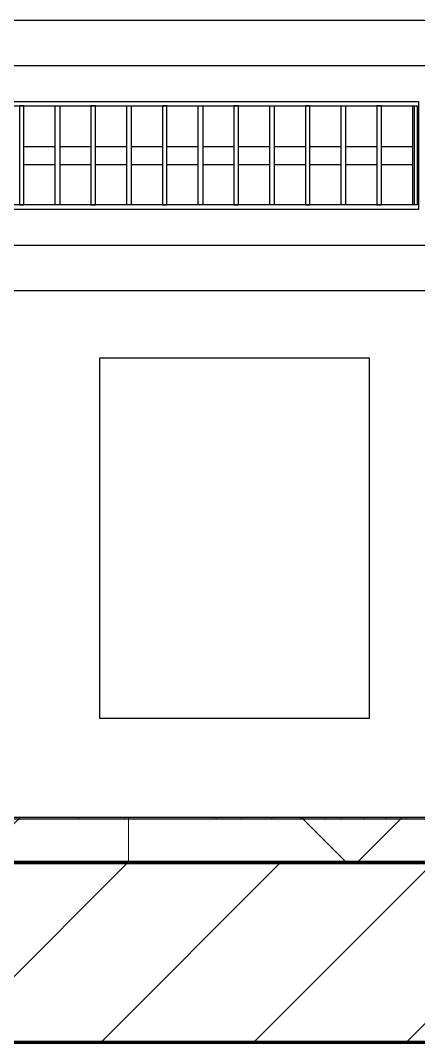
# Model space of a CAD drawing. Header units: millimetres. Extents: x -920231 to -841213, y -17301 to 22361.
# Drawn here: x -852502 to -852060, y -3376 to -2240 of the extents above; entities that cross this region are included whole.
import ezdxf
from ezdxf.xclip import XClip

# ---------------------------------------------------------------- set-up
doc = ezdxf.new("R2010")
doc.units = ezdxf.units.MM
doc.header["$XCLIPFRAME"] = 0
for name, color, linetype in [('000 - WIPEOUT', 250, 'Continuous'), ('001 - ASCESSORIES', 251, 'Continuous'), ('A04_TUBE SERIES', 2, 'Continuous'), ('A11_ALU.SOLID SHEET', 2, 'Continuous')]:
    doc.layers.add(name, color=color, linetype=linetype)
for name, color, linetype, lineweight in [('008 - LIGHTING', 1, 'Continuous', 9), ('A-GLAZ-CURT', 2, 'Continuous', 9), ('A-WALL', 5, 'Continuous', 35), ('A-WALL-FNSH', 2, 'Continuous', 35), ('A-WALL-PATT', 1, 'Continuous', 35)]:
    doc.layers.add(name, color=color, linetype=linetype, lineweight=lineweight)

# ---------------------------------------------------------------- blocks, each defined once
blk = doc.blocks.new('PPLS-PP19_Custom Tile Pattern - Custom Tile Pattern-V97-4230-01 ENLARGED MULTI-PURPOSE LEVEL - REFLECTED CEILING PLAN - SHEET 1')
at = {"layer": 'A-GLAZ-CURT'}
for p, q in [((170.3, 0), (245, 0)), ((196, 0), (213.3, 0)), ((213.3, 0), (196, 0)), ((230.1, 0), (300, 0)), ((245, 0), (245, -2)), ((295.8, 0), (300, 0)), ((295.8, -2), (295.8, 0)), ((300, 0), (300, -2)), ((-300, -2), (300, -2)), ((245, -2), (170.3, -2)), ((300, -2), (295.8, -2)), ((300, -2), (300, -50)), ((300, -50), (-300, -50))]:
    blk.add_line(p, q, dxfattribs=at)
for points, knots in [([(94.4, 0), (94.4, 0), (94.6, 0), (99.1, 0), (109, 0), (120.8, 0), (139.9, 0), (163.3, 0), (185.2, 0), (193.6, 0), (194.7, 0), (194.8, 0)], [-2348.345796, -2348.345796, -2348.345796, -2348.345796, -2310.419338, -2233.599744, -2052.234781, -1843.028543, -1530.39897, -1095.004608, -529.74427, -295.064701, -265.121568, -265.121568, -265.121568, -265.121568]), ([(193.8, 0), (193.3, 0), (190.1, 0), (183.1, 0), (171, 0), (161.9, 0), (161.3, 0), (158.4, 0), (157.9, 0), (157.8, 0)], [-11665.349007, -11665.349007, -11665.349007, -11665.349007, -11565.880756, -11105.624034, -10839.086983, -10768.332124, -10666.779182, -10580.760289, -10550.278881, -10550.278881, -10550.278881, -10550.278881]), ([(300, 0), (286.5, 0), (254.2, 0), (207.1, 0), (177.4, 0), (159.3, 0), (158.3, 0), (158.3, 0)], [-285.253232, -285.253232, -285.253232, -285.253232, -244.693688, -187.987675, -143.776725, -129.632772, -123.352749, -123.352749, -123.352749, -123.352749]), ([(159.1, 0), (159.1, 0), (160.8, 0), (165.2, 0), (174.2, 0), (186, 0), (208.8, 0), (219.4, 0), (230.1, 0)], [-115.643202, -115.643202, -115.643202, -115.643202, -114.681583, -87.660824, -65.295536, -41.623857, -24.459831, 0, 0, 0, 0]), ([(215.2, 0), (214.6, 0), (210.5, 0), (204, 0), (187.5, 0), (175.3, 0), (169.5, 0)], [-203.825446, -203.825446, -203.825446, -203.825446, -198.527383, -184.406837, -162.427601, -142.916156, -142.916156, -142.916156, -142.916156]), ([(172.1, 0), (177.7, 0), (187.9, 0), (201.1, 0), (207.5, 0), (214, 0), (215.1, 0)], [-255.364076, -255.364076, -255.364076, -255.364076, -237.955587, -223.92608, -215.862851, -208.75215, -208.75215, -208.75215, -208.75215]), ([(300, 0), (288.2, 0), (262, 0), (230.5, 0), (220, 0), (219, 0)], [-12528.858583, -12528.858583, -12528.858583, -12528.858583, -11905.454923, -11162.864862, -10859.773777, -10859.773777, -10859.773777, -10859.773777]), ([(219.8, 0), (220.8, 0), (225, 0), (231.3, 0), (235.1, 0)], [-10674.31991, -10674.31991, -10674.31991, -10674.31991, -10511.382485, -10223.974373, -10223.974373, -10223.974373, -10223.974373]), ([(284.8, 0), (284.8, 0), (285.2, 0), (287.5, 0), (293.6, 0), (297.8, 0), (300, 0)], [-4096.535135, -4096.535135, -4096.535135, -4096.535135, -4053.389046, -3959.664717, -3862.421465, -3746.95702, -3746.95702, -3746.95702, -3746.95702]), ([(295.8, 0), (294.2, 0), (290.9, 0), (286.7, 0), (285.8, 0)], [-4679.165325, -4679.165325, -4679.165325, -4679.165325, -4358.271401, -4213.061173, -4213.061173, -4213.061173, -4213.061173])]:
    blk.add_open_spline(points, degree=3, knots=knots, dxfattribs=at)
for points in [[(195.1, 0), (194.9, 0), (194.4, 0), (193.8, 0)], [(235.6, 0), (239.3, 0), (242.8, 0), (245, 0)]]:
    blk.add_open_spline(points, degree=3, dxfattribs=at)
blk = doc.blocks.new('PPLS-PP19_Custom Tile Pattern - Custom Tile Pattern-V98-4230-01 ENLARGED MULTI-PURPOSE LEVEL - REFLECTED CEILING PLAN - SHEET 1')
at = {"layer": 'A-GLAZ-CURT'}
for p, q in [((-300, 0), (-202.3, 0)), ((-300, -2), (-300, 0)), ((-293.1, 0), (-275.8, 0)), ((-275.8, 0), (-293.1, 0)), ((-220.7, 0), (-205, 0)), ((-205, 0), (-220.7, 0)), ((-202.3, 0), (-202.3, -2)), ((-174.2, 0), (-140.7, 0)), ((-174.2, -2), (-174.2, 0)), ((-140.7, 0), (-140.7, -2)), ((-108.4, 0), (-81.7, 0)), ((-108.4, -2), (-108.4, 0)), ((-81.7, 0), (-81.7, -2)), ((-63.8, 0), (-38.4, 0)), ((-63.8, -2), (-63.8, 0)), ((-38.4, 0), (-38.4, -2)), ((-13.9, 0), (9, 0)), ((-13.9, -2), (-13.9, 0)), ((9, 0), (9, -2)), ((-300, -2), (300, -2)), ((-300, -50), (-300, -2)), ((-202.3, -2), (-300, -2)), ((-140.7, -2), (-174.2, -2)), ((-81.7, -2), (-108.4, -2)), ((-38.4, -2), (-63.8, -2)), ((9, -2), (-13.9, -2)), ((300, -50), (-300, -50))]:
    blk.add_line(p, q, dxfattribs=at)
at = {"layer": 'A-GLAZ-CURT', "flags": 128}
for points in [[(-300, 0), (-291.7, 0), (-283.6, 0), (-275.6, 0), (-267.8, 0), (-260.1, 0), (-252.6, 0), (-245.1, 0), (-237.8, 0), (-230.5, 0), (-223.3, 0), (-216.2, 0), (-209.2, 0), (-202.3, 0)], [(-174.2, 0), (-179, 0), (-184, 0), (-189.3, 0), (-194.8, 0), (-200.7, 0), (-206.7, 0), (-213, 0), (-219.5, 0), (-226.1, 0), (-233, 0), (-239.9, 0), (-247, 0), (-254.2, 0), (-261.6, 0), (-269.1, 0), (-276.7, 0), (-284.4, 0), (-292.1, 0), (-300, 0)]]:
    blk.add_lwpolyline(points, dxfattribs=at)
at = {"layer": 'A-GLAZ-CURT'}
for points, knots in [([(-300, 0), (-284.7, 0), (-236.6, 0), (-184.2, 0), (-151.2, 0), (-140.7, 0)], [-5323.127839, -5323.127839, -5323.127839, -5323.127839, -4502.809032, -2700.551212, -1671.606487, -1671.606487, -1671.606487, -1671.606487]), ([(-221.2, 0), (-240.2, 0), (-265.5, 0), (-294.5, 0), (-300, 0)], [-14975.911317, -14975.911317, -14975.911317, -14975.911317, -13729.592194, -13439.944408, -13439.944408, -13439.944408, -13439.944408]), ([(-150.2, 0), (-150.5, 0), (-152.6, 0), (-158.7, 0), (-174, 0), (-185.6, 0), (-209.8, 0), (-232, 0), (-255.2, 0), (-262.6, 0), (-264.9, 0), (-265.4, 0)], [-2523.617513, -2523.617513, -2523.617513, -2523.617513, -2477.344047, -2237.412286, -2029.680487, -1755.085331, -1400.429864, -858.079193, -543.655514, -208.940337, 0, 0, 0, 0]), ([(-258.6, 0), (-257.9, 0), (-254.3, 0), (-241.2, 0), (-229, 0), (-221.6, 0), (-221.2, 0)], [-5722.54675, -5722.54675, -5722.54675, -5722.54675, -5657.471696, -5413.335975, -5017.494783, -4995.243131, -4995.243131, -4995.243131, -4995.243131]), ([(-221.3, 0), (-221.8, 0), (-224.9, 0), (-231.3, 0), (-233.5, 0), (-234, 0)], [-1005.359434, -1005.359434, -1005.359434, -1005.359434, -978.033455, -846.069444, -682.911962, -682.911962, -682.911962, -682.911962]), ([(-233.5, 0), (-233.4, 0), (-232.4, 0), (-230.7, 0), (-225.3, 0), (-223.6, 0)], [-455.274641, -455.274641, -455.274641, -455.274641, -440.605512, -119.536984, 0, 0, 0, 0]), ([(-223.6, 0), (-219.4, 0), (-206.2, 0), (-188.6, 0), (-169, 0), (-152.1, 0), (-136.8, 0), (-127.3, 0), (-124.2, 0), (-123.4, 0), (-123.3, 0)], [-5463.295695, -5463.295695, -5463.295695, -5463.295695, -5161.076232, -4739.070012, -4465.409639, -4149.119819, -3839.893365, -3647.167523, -3488.92562, -3439.852845, -3439.852845, -3439.852845, -3439.852845]), ([(-149.9, 0), (-169.2, 0), (-192.6, 0), (-218.8, 0), (-221.1, 0)], [-16711.076356, -16711.076356, -16711.076356, -16711.076356, -15131.813646, -14979.300619, -14979.300619, -14979.300619, -14979.300619]), ([(-221.1, 0), (-218.3, 0), (-212.6, 0), (-200.2, 0), (-185.8, 0), (-171.8, 0), (-158.7, 0), (-157.2, 0)], [-4992.826024, -4992.826024, -4992.826024, -4992.826024, -4832.723979, -4666.091899, -4349.945572, -4000.813434, -3840.635403, -3840.635403, -3840.635403, -3840.635403]), ([(-149.6, 0), (-152.7, 0), (-162.6, 0), (-177.9, 0), (-198.6, 0), (-212.4, 0), (-220.1, 0)], [-2276.373206, -2276.373206, -2276.373206, -2276.373206, -2113.765672, -1763.376603, -1422.553702, -1024.367943, -1024.367943, -1024.367943, -1024.367943]), ([(-118.8, 0), (-121.9, 0), (-126.3, 0), (-137, 0), (-146.6, 0), (-149.3, 0), (-149.8, 0)], [-5938.474035, -5938.474035, -5938.474035, -5938.474035, -5700.061948, -5508.838257, -5298.784692, -5237.135655, -5237.135655, -5237.135655, -5237.135655]), ([(-108.4, 0), (-116.5, 0), (-129.8, 0), (-144.4, 0), (-149.4, 0)], [-17961.803277, -17961.803277, -17961.803277, -17961.803277, -17136.203329, -16724.945022, -16724.945022, -16724.945022, -16724.945022]), ([(-149.4, 0), (-148.9, 0), (-146.4, 0), (-143.6, 0), (-138.6, 0)], [-3412.089559, -3412.089559, -3412.089559, -3412.089559, -3371.022232, -3227.460399, -3227.460399, -3227.460399, -3227.460399]), ([(-133.8, 0), (-135.5, 0), (-137.8, 0), (-146.2, 0), (-148.9, 0), (-149.4, 0)], [-2731.647847, -2731.647847, -2731.647847, -2731.647847, -2418.507304, -2308.929706, -2279.757953, -2279.757953, -2279.757953, -2279.757953]), ([(-137.9, 0), (-140.6, 0), (-146.7, 0), (-147.5, 0), (-149.3, 0)], [-3187.727384, -3187.727384, -3187.727384, -3187.727384, -2919.378265, -2578.118039, -2578.118039, -2578.118039, -2578.118039]), ([(-77.8, 0), (-78.7, 0), (-88.6, 0), (-110.9, 0), (-130.5, 0), (-147.7, 0), (-149.1, 0)], [-7555.913918, -7555.913918, -7555.913918, -7555.913918, -7508.296369, -7004.680444, -6449.282163, -6277.220794, -6277.220794, -6277.220794, -6277.220794]), ([(-148.6, 0), (-146.7, 0), (-141.8, 0), (-127.3, 0), (-107.3, 0), (-92.1, 0), (-80.8, 0), (-77.6, 0)], [-4825.010153, -4825.010153, -4825.010153, -4825.010153, -4440.880425, -4054.690705, -3793.097032, -3402.597032, -3233.035558, -3233.035558, -3233.035558, -3233.035558]), ([(-148.2, 0), (-146.9, 0), (-140.1, 0), (-137.3, 0), (-133.9, 0), (-128.8, 0), (-126.5, 0)], [-6162.058746, -6162.058746, -6162.058746, -6162.058746, -6017.569127, -5560.701257, -5364.112219, -5231.017328, -5231.017328, -5231.017328, -5231.017328]), ([(-86.2, 0), (-91.4, 0), (-104.1, 0), (-122.6, 0), (-139, 0), (-146.1, 0), (-146.9, 0)], [-1681.3698, -1681.3698, -1681.3698, -1681.3698, -1374.161226, -945.742622, -741.901385, -489.130243, -489.130243, -489.130243, -489.130243]), ([(-146.7, 0), (-146.6, 0), (-145.5, 0), (-135.7, 0), (-128.3, 0), (-125.2, 0)], [-420.34245, -420.34245, -420.34245, -420.34245, -406.956646, -290.263673, 0, 0, 0, 0]), ([(-134.2, 0), (-133.4, 0), (-130.4, 0), (-117.3, 0), (-95.5, 0), (-85, 0), (-81.7, 0)], [-7671.276312, -7671.276312, -7671.276312, -7671.276312, -7293.749979, -6839.55839, -6236.997189, -5931.848349, -5931.848349, -5931.848349, -5931.848349]), ([(-127.4, 0), (-131.6, 0), (-133.1, 0), (-134.1, 0), (-134.1, 0)], [-8540.990293, -8540.990293, -8540.990293, -8540.990293, -8266.114998, -8251.085632, -8251.085632, -8251.085632, -8251.085632]), ([(-120.1, 0), (-120.1, 0), (-120.2, 0), (-121.3, 0), (-129.2, 0), (-133.8, 0)], [-2933.992132, -2933.992132, -2933.992132, -2933.992132, -2920.575025, -2840.280255, -2731.647847, -2731.647847, -2731.647847, -2731.647847]), ([(-113.4, 0), (-113.5, 0), (-114.1, 0), (-119.7, 0), (-125.4, 0), (-127, 0), (-127.4, 0)], [-323.250712, -323.250712, -323.250712, -323.250712, -282.672656, -98.539552, -24.539552, 0, 0, 0, 0]), ([(-126.5, 0), (-122.4, 0), (-108.7, 0), (-93, 0), (-81.6, 0), (-78.5, 0)], [-5231.017328, -5231.017328, -5231.017328, -5231.017328, -4994.692869, -4542.524482, -4359.181107, -4359.181107, -4359.181107, -4359.181107]), ([(-125.2, 0), (-124.9, 0), (-122, 0), (-113, 0), (-98.9, 0), (-85.3, 0), (-71.7, 0), (-65.9, 0), (-65.1, 0)], [-3362.7396, -3362.7396, -3362.7396, -3362.7396, -3342.215224, -3074.362186, -2902.289527, -2605.247022, -2322.099534, -2241.8264, -2241.8264, -2241.8264, -2241.8264]), ([(-122.1, 0), (-122, 0), (-121.7, 0), (-121.2, 0), (-120.9, 0)], [-3136.336417, -3136.336417, -3136.336417, -3136.336417, -3110.304437, -3035.164275, -3035.164275, -3035.164275, -3035.164275]), ([(-78.1, 0), (-87.4, 0), (-99.5, 0), (-114, 0), (-117.3, 0), (-118.8, 0)], [-740.068933, -740.068933, -740.068933, -740.068933, -229.489605, -116.330425, 0, 0, 0, 0]), ([(-63.8, 0), (-70, 0), (-86.3, 0), (-107.8, 0), (-116.8, 0), (-117.7, 0)], [-2747.631049, -2747.631049, -2747.631049, -2747.631049, -2193.204658, -1433.981041, -969.752135, -969.752135, -969.752135, -969.752135]), ([(-117.7, 0), (-117.1, 0), (-114.7, 0), (-113.4, 0), (-113.4, 0)], [-808.126779, -808.126779, -808.126779, -808.126779, -394.672656, -330.797262, -330.797262, -330.797262, -330.797262]), ([(-115.8, 0), (-115, 0), (-110.4, 0), (-96.8, 0), (-84.4, 0), (-78.2, 0), (-77.6, 0)], [-5724.064692, -5724.064692, -5724.064692, -5724.064692, -5430.283136, -5103.229623, -4799.173296, -4768.653001, -4768.653001, -4768.653001, -4768.653001]), ([(-6, 0), (-6.7, 0), (-14.6, 0), (-25.6, 0), (-40, 0), (-56.2, 0), (-75.6, 0), (-94, 0), (-112, 0), (-114.9, 0), (-115.6, 0)], [-2557.56082, -2557.56082, -2557.56082, -2557.56082, -2518.50168, -2125.455881, -1792.521578, -1466.981642, -1208.454564, -789.402658, -501.969187, -243.577221, -243.577221, -243.577221, -243.577221]), ([(-64, 0), (-64.1, 0), (-72.5, 0), (-80.6, 0), (-86.2, 0)], [-2171.769325, -2171.769325, -2171.769325, -2171.769325, -2007.031671, -1681.3698, -1681.3698, -1681.3698, -1681.3698]), ([(-77.6, 0), (-78, 0), (-80.3, 0), (-82.7, 0), (-83.3, 0), (-83.3, 0)], [-1698.884621, -1698.884621, -1698.884621, -1698.884621, -1646.621388, -1424.436217, -1393.971743, -1393.971743, -1393.971743, -1393.971743]), ([(-83.3, 0), (-83.3, 0), (-82.9, 0), (-76.1, 0), (-63, 0), (-48.1, 0), (-36.5, 0), (-33.6, 0), (-29.9, 0), (-28.6, 0)], [-1393.4169, -1393.4169, -1393.4169, -1393.4169, -1353.722004, -1274.333717, -1073.56893, -651.549973, -296.515819, -83.513472, 0, 0, 0, 0]), ([(-36.3, 0), (-36.4, 0), (-37.3, 0), (-45, 0), (-46.1, 0), (-60.4, 0), (-71.9, 0), (-77.6, 0)], [-1855.773136, -1855.773136, -1855.773136, -1855.773136, -1810.870157, -1672.078046, -1405.135169, -1060.00838, -749.705883, -749.705883, -749.705883, -749.705883]), ([(-77.6, 0), (-71.9, 0), (-61.6, 0), (-54.4, 0), (-48.5, 0), (-30.8, 0), (-18, 0), (8.6, 0), (15, 0), (22.9, 0), (31, 0), (39, 0), (51.2, 0), (58.7, 0), (61.3, 0), (61.5, 0)], [-4341.259909, -4341.259909, -4341.259909, -4341.259909, -4008.285538, -3689.699207, -3546.54457, -3315.260113, -2864.387349, -2439.246196, -2084.094819, -1956.422387, -1818.904206, -1645.594513, -1443.202566, -1228.752106, -1120.932285, -1120.932285, -1120.932285, -1120.932285]), ([(-26.8, 0), (-27.8, 0), (-36.2, 0), (-52.8, 0), (-68.4, 0), (-77.6, 0)], [-8718.362214, -8718.362214, -8718.362214, -8718.362214, -8532.293389, -8073.216054, -7560.194099, -7560.194099, -7560.194099, -7560.194099]), ([(-29, 0), (-34, 0), (-43.7, 0), (-56.4, 0), (-70.3, 0), (-74.7, 0), (-77.2, 0)], [-2680.714891, -2680.714891, -2680.714891, -2680.714891, -2413.671296, -2161.752162, -2006.592567, -1715.65753, -1715.65753, -1715.65753, -1715.65753]), ([(-76.6, 0), (-75.3, 0), (-72.3, 0), (-68.4, 0), (-65.1, 0), (-63.6, 0)], [-3216.673436, -3216.673436, -3216.673436, -3216.673436, -3144.956779, -3050.982048, -2969.237017, -2969.237017, -2969.237017, -2969.237017]), ([(-76.5, 0), (-63.7, 0), (-41.6, 0), (-12.8, 0), (4.2, 0), (9.6, 0), (10.1, 0), (10.2, 0)], [-4749.755808, -4749.755808, -4749.755808, -4749.755808, -4065.652676, -3589.737505, -3285.047089, -3066.359526, -3044.715262, -3044.715262, -3044.715262, -3044.715262]), ([(-5.9, 0), (-7.7, 0), (-23.9, 0), (-47.4, 0), (-65.3, 0), (-66.3, 0), (-66.3, 0)], [-3840.17135, -3840.17135, -3840.17135, -3840.17135, -3745.412743, -2981.410125, -2542.574734, -2526.906796, -2526.906796, -2526.906796, -2526.906796]), ([(-65.5, 0), (-65.3, 0), (-62.8, 0), (-55.3, 0), (-43.5, 0), (-38.4, 0)], [-2362.748727, -2362.748727, -2362.748727, -2362.748727, -2315.303971, -1809.437387, -1213.642243, -1213.642243, -1213.642243, -1213.642243]), ([(-63.6, 0), (-61.5, 0), (-57.4, 0), (-54.5, 0), (-45.2, 0), (-40.8, 0), (-40.5, 0), (-40.4, 0)], [-2969.237017, -2969.237017, -2969.237017, -2969.237017, -2851.217951, -2734.127174, -2474.780881, -2410.990208, -2350.645972, -2350.645972, -2350.645972, -2350.645972]), ([(-6.8, 0), (-11.8, 0), (-21.7, 0), (-32.8, 0), (-44.9, 0), (-51.4, 0), (-51.8, 0)], [-1547.786114, -1547.786114, -1547.786114, -1547.786114, -1290.787923, -1039.307308, -819.71621, -644.910881, -644.910881, -644.910881, -644.910881]), ([(-51.8, 0), (-51.8, 0), (-51.8, 0), (-47.4, 0), (-46, 0), (-40.2, 0), (-36.8, 0)], [-632.814994, -632.814994, -632.814994, -632.814994, -627.965721, -508.377888, -260.442412, 0, 0, 0, 0]), ([(-36.8, 0), (-32.4, 0), (-22.4, 0), (-11.5, 0), (-6, 0)], [-6191.144455, -6191.144455, -6191.144455, -6191.144455, -5862.463379, -5546.233574, -5546.233574, -5546.233574, -5546.233574]), ([(-36.3, 0), (-36.3, 0), (-34.7, 0), (-28.9, 0), (-27, 0), (-26.5, 0)], [-9150.272121, -9150.272121, -9150.272121, -9150.272121, -9057.163041, -8919.836787, -8834.607043, -8834.607043, -8834.607043, -8834.607043]), ([(30.8, 0), (29.3, 0), (20.1, 0), (3.5, 0), (-16.6, 0), (-34.8, 0), (-36, 0)], [-10462.034656, -10462.034656, -10462.034656, -10462.034656, -10363.088938, -9884.23066, -9424.652049, -9182.880979, -9182.880979, -9182.880979, -9182.880979]), ([(-33.3, 0), (-33.3, 0), (-32.9, 0), (-31.2, 0), (-30.5, 0)], [-2415.024266, -2415.024266, -2415.024266, -2415.024266, -2357.633367, -2323.618664, -2323.618664, -2323.618664, -2323.618664]), ([(66.1, 0), (62.4, 0), (54, 0), (39.6, 0), (24.7, 0), (2.6, 0), (-17.8, 0), (-30.6, 0), (-31.8, 0), (-32, 0)], [-4548.30243, -4548.30243, -4548.30243, -4548.30243, -4326.416877, -4098.545751, -3766.694881, -3333.063701, -2994.501669, -2698.150104, -2614.070998, -2614.070998, -2614.070998, -2614.070998]), ([(-30.6, 0), (-29.5, 0), (-23.4, 0), (-15.8, 0), (-15.2, 0)], [-54150.414002, -54150.414002, -54150.414002, -54150.414002, -53749.15266, -53717.791567, -53717.791567, -53717.791567, -53717.791567]), ([(-13.9, 0), (-15.1, 0), (-18.4, 0), (-26.3, 0), (-30, 0), (-30.5, 0)], [-55123.81448, -55123.81448, -55123.81448, -55123.81448, -54789.006179, -54461.685999, -54258.56961, -54258.56961, -54258.56961, -54258.56961]), ([(-30.5, 0), (-27.1, 0), (-17.8, 0), (6, 0), (22.1, 0), (37.4, 0), (45.9, 0), (57.8, 0), (64.5, 0), (72.7, 0), (75.2, 0), (76, 0), (76.2, 0)], [-2323.618664, -2323.618664, -2323.618664, -2323.618664, -2142.497158, -1716.209403, -1206.526904, -1089.329421, -901.315459, -753.071572, -495.328968, -421.953223, -334.951786, -290.452333, -290.452333, -290.452333, -290.452333]), ([(8.3, 0), (8.2, 0), (7.2, 0), (0.3, 0), (-13.9, 0), (-24.9, 0), (-29, 0)], [-3574.286521, -3574.286521, -3574.286521, -3574.286521, -3526.962355, -3285.499107, -2903.012179, -2680.714891, -2680.714891, -2680.714891, -2680.714891]), ([(-28.6, 0), (-26.9, 0), (-20.3, 0), (-11.5, 0), (2.1, 0), (13.2, 0), (21.2, 0), (24.6, 0), (24.7, 0), (24.7, 0)], [-5361.429781, -5361.429781, -5361.429781, -5361.429781, -5261.36855, -5050.479954, -4785.90057, -4596.498881, -4445.288762, -4384.376941, -4376.041937, -4376.041937, -4376.041937, -4376.041937]), ([(-15.2, 0), (-13.1, 0), (7.5, 0), (42.8, 0), (88.7, 0), (120.6, 0), (138.3, 0), (138.5, 0)], [-461.142613, -461.142613, -461.142613, -461.142613, -429.606584, -390.253598, -346.313304, -291.370682, -290.5735, -290.5735, -290.5735, -290.5735]), ([(31.2, 0), (26, 0), (13.8, 0), (1.4, 0), (-5.8, 0)], [-4496.803627, -4496.803627, -4496.803627, -4496.803627, -4222.080604, -3843.194633, -3843.194633, -3843.194633, -3843.194633]), ([(-5.8, 0), (-2.2, 0), (15.1, 0), (40.1, 0), (60.5, 0), (66.1, 0)], [-5541.949423, -5541.949423, -5541.949423, -5541.949423, -5340.621928, -4573.028122, -4260.283316, -4260.283316, -4260.283316, -4260.283316]), ([(76.6, 0), (74.8, 0), (67.7, 0), (53.5, 0), (37, 0), (24.1, 0), (12.8, 0), (2.4, 0), (-4.7, 0), (-5.8, 0)], [-3095.572228, -3095.572228, -3095.572228, -3095.572228, -2950.589685, -2634.532728, -2313.748533, -2106.613311, -1925.670641, -1617.263037, -1564.781453, -1564.781453, -1564.781453, -1564.781453]), ([(9.3, 0), (9.1, 0), (7.6, 0), (3.1, 0), (-2.9, 0), (-5.8, 0)], [-2922.926651, -2922.926651, -2922.926651, -2922.926651, -2882.788014, -2720.818881, -2562.67937, -2562.67937, -2562.67937, -2562.67937]), ([(65.4, 0), (62.9, 0), (52.9, 0), (35.8, 0), (18.6, 0), (11.6, 0), (9, 0)], [-337.53238, -337.53238, -337.53238, -337.53238, -330.153101, -307.516438, -285.83788, -269.307637, -269.307637, -269.307637, -269.307637]), ([(24.7, 0), (24.5, 0), (21, 0), (15.5, 0), (10.8, 0), (9.6, 0)], [-4368.572414, -4368.572414, -4368.572414, -4368.572414, -4306.476363, -4080.000647, -3772.857994, -3772.857994, -3772.857994, -3772.857994]), ([(18.2, 0), (19.1, 0), (24.3, 0), (25.7, 0), (26.1, 0)], [-5700.113719, -5700.113719, -5700.113719, -5700.113719, -5554.232259, -5302.431367, -5302.431367, -5302.431367, -5302.431367]), ([(114.4, 0), (114.2, 0), (112.1, 0), (105.4, 0), (92.4, 0), (85.6, 0), (74.4, 0), (62.3, 0), (51.8, 0), (43.8, 0), (29.5, 0), (20.7, 0), (18.9, 0), (18.2, 0)], [-8148.58938, -8148.58938, -8148.58938, -8148.58938, -8105.191388, -7723.759874, -7531.75727, -7135.649961, -6924.452779, -6738.82075, -6548.303034, -6314.283804, -6135.05769, -5972.647715, -5832.674503, -5832.674503, -5832.674503, -5832.674503])]:
    blk.add_open_spline(points, degree=3, knots=knots, dxfattribs=at)
for points in [[(-152.3, 0), (-151.5, 0), (-150.6, 0), (-149.7, 0)], [(-39.8, 0), (-39.1, 0), (-38.1, 0), (-37.4, 0)]]:
    blk.add_open_spline(points, degree=3, dxfattribs=at)
blk = doc.blocks.new('*U1368')
blk.add_wipeout([(-25, 0), (25, 0), (25, 24947.7), (-25, 24997.7)]).dxf.layer = '000 - WIPEOUT'
at = {"layer": 'A04_TUBE SERIES', "color": 0}
blk.add_lwpolyline([(-25, 0), (25, 0), (25, 24947.7), (-25, 24997.7)], close=True, dxfattribs=at)
at = {"layer": 'Defpoints', "color": 250, "flags": 1}
blk.add_attdef('EXTR.OVL-LENGTH_', (-33.1, -9), '', height=5, dxfattribs=at)
blk = doc.blocks.new('*U1369')
blk.add_wipeout([(-25, 0), (25, 0), (25, 25197.7), (-25, 25247.7)]).dxf.layer = '000 - WIPEOUT'
at = {"layer": 'A04_TUBE SERIES', "color": 0}
blk.add_lwpolyline([(-25, 0), (25, 0), (25, 25197.7), (-25, 25247.7)], close=True, dxfattribs=at)
at = {"layer": 'Defpoints', "color": 250, "flags": 1}
blk.add_attdef('EXTR.OVL-LENGTH_', (-33.1, -9), '', height=5, dxfattribs=at)
blk = doc.blocks.new('*U1351')
at = {"color": 1}
blk.add_wipeout([(600, -60), (-600, -60), (-600, 60), (600, 60)], dxfattribs=at).dxf.layer = '000 - WIPEOUT'
at = {"layer": '001 - ASCESSORIES', "color": 0}
blk.add_lwpolyline([(600, -60), (-600, -60), (-600, 60), (600, 60)], close=True, dxfattribs=at)
at = {"layer": '001 - ASCESSORIES'}
for points in [[(595, -55), (-595, -55), (-595, 55), (595, 55)], [(156.4, -55), (161.4, -55), (161.4, 55), (156.4, 55)], [(201.2, -55), (196.2, -55), (196.2, 55), (201.2, 55)], [(235.9, -55), (240.9, -55), (240.9, 55), (235.9, 55)], [(280.6, -55), (275.6, -55), (275.6, 55), (280.6, 55)], [(315.4, -55), (320.4, -55), (320.4, 55), (315.4, 55)], [(360.1, -55), (355.1, -55), (355.1, 55), (360.1, 55)], [(394.8, -55), (399.8, -55), (399.8, 55), (394.8, 55)], [(439.6, -55), (434.6, -55), (434.6, 55), (439.6, 55)], [(474.3, -55), (479.3, -55), (479.3, 55), (474.3, 55)], [(519, -55), (514, -55), (514, 55), (519, 55)], [(553.8, -55), (558.8, -55), (558.8, 55), (553.8, 55)], [(598.5, -55), (593.5, -55), (593.5, 55), (598.5, 55)]]:
    blk.add_lwpolyline(points, close=True, dxfattribs=at)
for points in [[(161.4, 10), (196.2, 10)], [(201.2, 10), (235.9, 10)], [(240.9, 10), (275.6, 10)], [(280.6, 10), (315.4, 10)], [(320.4, 10), (355.1, 10)], [(360.1, 10), (394.8, 10)], [(399.8, 10), (434.6, 10)], [(439.6, 10), (474.3, 10)], [(479.3, 10), (514, 10)], [(519, 10), (553.8, 10)], [(558.8, 10), (593.5, 10)], [(161.4, -10), (196.2, -10)], [(201.2, -10), (235.9, -10)], [(240.9, -10), (275.6, -10)], [(280.6, -10), (315.4, -10)], [(320.4, -10), (355.1, -10)], [(360.1, -10), (394.8, -10)], [(399.8, -10), (434.6, -10)], [(439.6, -10), (474.3, -10)], [(479.3, -10), (514, -10)], [(519, -10), (553.8, -10)], [(558.8, -10), (593.5, -10)]]:
    blk.add_lwpolyline(points, dxfattribs=at)
blk = doc.blocks.new('*U1487')
at = {"color": 3}
blk.add_wipeout([(-200, -7450), (200, -7450), (200, -7750), (-200, -7750)], dxfattribs=at).dxf.layer = '000 - WIPEOUT'
at = {"layer": 'A11_ALU.SOLID SHEET', "color": 0, "linetype": 'ByBlock'}
blk.add_lwpolyline([(-200, -7750), (200, -7750), (200, -7450), (-200, -7450)], close=True, dxfattribs=at)
blk = doc.blocks.new('*U1512')
at = {"layer": '008 - LIGHTING'}
blk.add_blockref('*U1351', (-107977.5, -5969.5), dxfattribs=at)
at = {"layer": 'A04_TUBE SERIES', "linetype": 'ByBlock'}
for name, p, rotation in [('*U1368', (-106232, -5844.5), 90.00000000000001), ('*U1369', (-106232, -6094.5), 90)]:
    blk.add_blockref(name, p, dxfattribs=dict(at, rotation=rotation))
at = {"layer": 'A11_ALU.SOLID SHEET', "linetype": 'ByBlock', "rotation": 90}
blk.add_blockref('*U1487', (-115182, -6394.5), dxfattribs=at)

msp = doc.modelspace()

# ---------------------------------------------------------------- block references
ref = msp.add_blockref('*U1512', (-744682.4, 3579))
XClip(ref).set_block_clipping_path([(-170955.001718735, -20880.0077451951), (-101425.4223389953, 14393.0014498747)])

# ---------------------------------------------------------------- next in the draw order: hatches: boundary and pattern name
at = {"layer": 'A-WALL-PATT', "lineweight": 9}
h = msp.add_hatch(dxfattribs=at)
h.set_pattern_fill('FP_3', color=256, style=0, pattern_type=2)
h.set_pattern_definition([(45, (0, 0), (-212.13203, 212.13203), []), (135, (0, 0), (-212.13203, -212.13203), [])])
h.paths.add_polyline_path([(-850767.4, -3175.9), (-850767.4, -3125.9), (-868697.3, -3125.9), (-868744, -3175.9), (-850867, -3175.9)])
h = msp.add_hatch(dxfattribs=at)
h.set_pattern_fill('FP_2', color=256, style=0, pattern_type=2)
h.set_pattern_definition([(45, (0, 0), (-84.852814, 84.852814), [])])
h.paths.add_polyline_path([(-850567.4, -3375.9), (-850567.4, -3175.9), (-868402.1, -3175.9), (-868588.6, -3375.9), (-850766.3, -3375.9)])

# ---------------------------------------------------------------- next in the draw order: linework, layer by layer
at = {"layer": 'A-WALL', "color": 7, "lineweight": 70}
for p, q in [((-868402.1, -3175.9), (-850767.4, -3175.9)), ((-850767.4, -3175.9), (-868402.1, -3175.9)), ((-850766.3, -3375.9), (-868588.6, -3375.9))]:
    msp.add_line(p, q, dxfattribs=at)
at = {"layer": 'A-WALL-FNSH', "color": 250}
msp.add_line((-868697.3, -3125.9), (-850817.4, -3125.9), dxfattribs=at)

# ---------------------------------------------------------------- next in the draw order: block references
at = {"layer": 'A-GLAZ-CURT'}
for name, p in [('PPLS-PP19_Custom Tile Pattern - Custom Tile Pattern-V97-4230-01 ENLARGED MULTI-PURPOSE LEVEL - REFLECTED CEILING PLAN - SHEET 1', (-852682.4, -3125.9)), ('PPLS-PP19_Custom Tile Pattern - Custom Tile Pattern-V98-4230-01 ENLARGED MULTI-PURPOSE LEVEL - REFLECTED CEILING PLAN - SHEET 1', (-852082.4, -3125.9))]:
    msp.add_blockref(name, p, dxfattribs=at)

doc.saveas('drawing.dxf')
